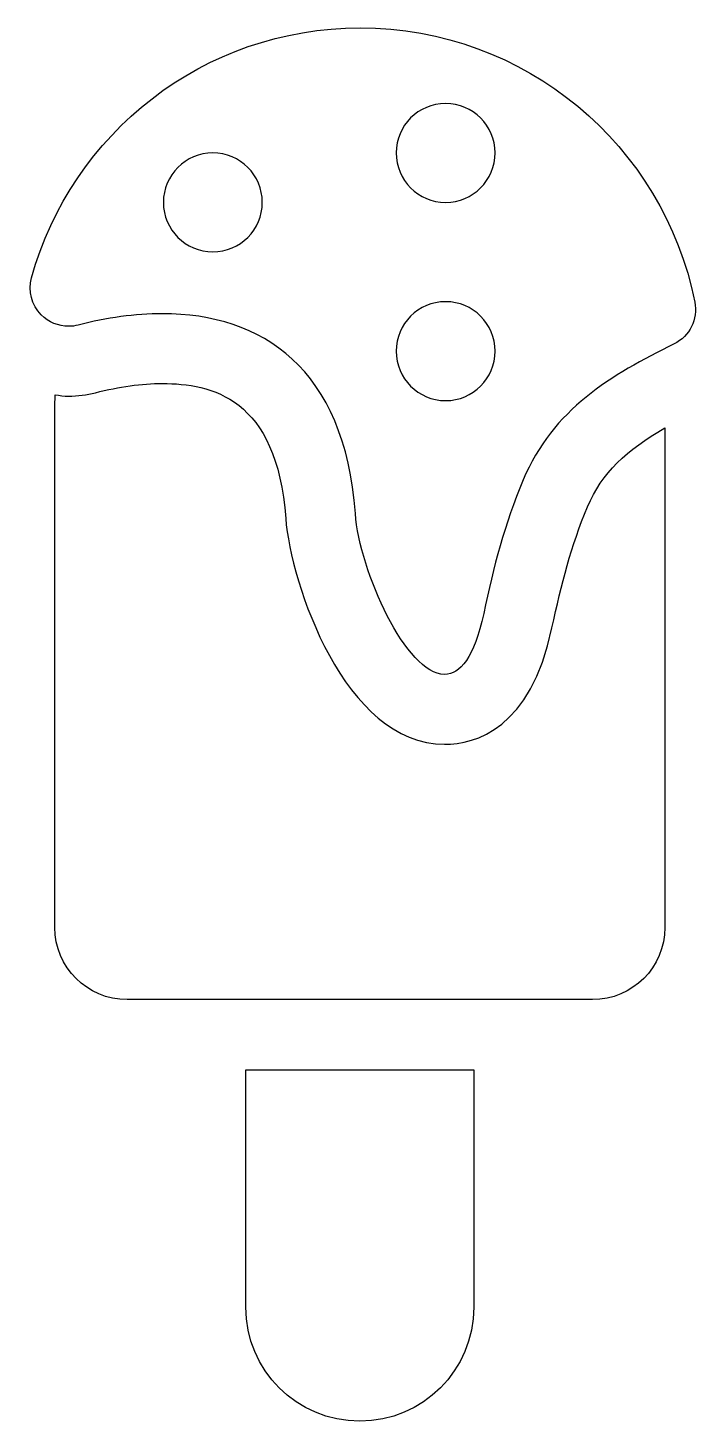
# Model space of a CAD drawing. Header units: centimetres. Extents: x -3 to 3.3, y -6.5 to 6.5.
import ezdxf

# ---------------------------------------------------------------- set-up
doc = ezdxf.new("R2010")
doc.units = ezdxf.units.CM
doc.header["$MEASUREMENT"] = 0
doc.layers.add('Layer 1', color=7, linetype='Continuous')

msp = doc.modelspace()

# ---------------------------------------------------------------- linework, layer by layer
at = {"layer": 'Layer 1'}
for points, knots in [([(3.25361, 3.97613), (2.96217, 5.4379), (1.6737, 6.53907), (0.12697, 6.53907), (0.12697, 6.53907), (-1.33869, 6.53907), (-2.57059, 5.55014), (-2.9436, 4.20386), (-2.9436, 4.20386), (-2.97802, 4.08027), (-2.9436, 3.94811), (-2.85399, 3.85681), (-2.85399, 3.85681), (-2.78557, 3.78712), (-2.69296, 3.74931), (-2.59782, 3.74931), (-2.59782, 3.74931), (-2.56803, 3.74931), (-2.53834, 3.75315), (-2.50858, 3.76082), (-2.50858, 3.76082), (-2.2414, 3.82964), (-1.97544, 3.86742), (-1.72144, 3.86742), (-1.72144, 3.86742), (-0.78934, 3.86742), (-0.0166, 3.35852), (0.08236, 1.99954), (0.08236, 1.99954), (0.12186, 1.45749), (0.55816, 0.49525), (0.91582, 0.49525), (0.91582, 0.49525), (1.06113, 0.49525), (1.19369, 0.65456), (1.28121, 1.0658), (1.28121, 1.0658), (1.37463, 1.50464), (1.47536, 1.8976), (1.64954, 2.31347), (1.64954, 2.31347), (1.92696, 2.97363), (2.47366, 3.29563), (3.0603, 3.58453), (3.0603, 3.58453), (3.20606, 3.65622), (3.28501, 3.81685), (3.25361, 3.97613)], [0, 0, 0, 0, 0.07692308, 0.07692308, 0.07692308, 0.07692308, 0.15384615, 0.15384615, 0.15384615, 0.15384615, 0.23076923, 0.23076923, 0.23076923, 0.23076923, 0.30769231, 0.30769231, 0.30769231, 0.30769231, 0.38461538, 0.38461538, 0.38461538, 0.38461538, 0.46153846, 0.46153846, 0.46153846, 0.46153846, 0.53846154, 0.53846154, 0.53846154, 0.53846154, 0.61538462, 0.61538462, 0.61538462, 0.61538462, 0.69230769, 0.69230769, 0.69230769, 0.69230769, 0.76923077, 0.76923077, 0.76923077, 0.76923077, 0.84615385, 0.84615385, 0.84615385, 0.84615385, 1, 1, 1, 1]), ([(0.92562, 4.90776), (0.6703, 4.90776), (0.46342, 5.11464), (0.46342, 5.36996), (0.46342, 5.36996), (0.46342, 5.62528), (0.67027, 5.83216), (0.92562, 5.83216), (0.92562, 5.83216), (1.18089, 5.83216), (1.38782, 5.62528), (1.38782, 5.36996), (1.38782, 5.36996), (1.38782, 5.11464), (1.18091, 4.90776), (0.92562, 4.90776)], [0, 0, 0, 0, 0.2, 0.2, 0.2, 0.2, 0.4, 0.4, 0.4, 0.4, 0.6, 0.6, 0.6, 0.6, 1, 1, 1, 1]), ([(-1.24944, 4.44556), (-1.50476, 4.44556), (-1.71164, 4.65244), (-1.71164, 4.90776), (-1.71164, 4.90776), (-1.71164, 5.16308), (-1.50479, 5.36996), (-1.24944, 5.36996), (-1.24944, 5.36996), (-0.99409, 5.36996), (-0.78724, 5.16308), (-0.78724, 4.90776), (-0.78724, 4.90776), (-0.78724, 4.65246), (-0.99409, 4.44556), (-1.24944, 4.44556)], [0, 0, 0, 0, 0.2, 0.2, 0.2, 0.2, 0.4, 0.4, 0.4, 0.4, 0.6, 0.6, 0.6, 0.6, 1, 1, 1, 1]), ([(0.92562, 3.05514), (0.6703, 3.05514), (0.46342, 3.26202), (0.46342, 3.51734), (0.46342, 3.51734), (0.46342, 3.77266), (0.67027, 3.97954), (0.92562, 3.97954), (0.92562, 3.97954), (1.18089, 3.97954), (1.38782, 3.77266), (1.38782, 3.51734), (1.38782, 3.51734), (1.38782, 3.26205), (1.18091, 3.05514), (0.92562, 3.05514)], [0, 0, 0, 0, 0.2, 0.2, 0.2, 0.2, 0.4, 0.4, 0.4, 0.4, 0.6, 0.6, 0.6, 0.6, 1, 1, 1, 1]), ([(2.2515, 2.0615), (2.09767, 1.6945), (2.00763, 1.34355), (1.91926, 0.92982), (1.91926, 0.92982), (1.71834, -0.01583), (1.20428, -0.1573), (0.9158, -0.1573), (0.9158, -0.1573), (-0.01876, -0.1573), (-0.52472, 1.35165), (-0.56851, 1.95236), (-0.56851, 1.95236), (-0.65087, 3.08404), (-1.26558, 3.2149), (-1.72101, 3.2149), (-1.72101, 3.2149), (-1.91386, 3.2149), (-2.12413, 3.18601), (-2.34635, 3.1287), (-2.34635, 3.1287), (-2.42877, 3.10785), (-2.51333, 3.09679), (-2.59786, 3.09679), (-2.59786, 3.09679), (-2.63953, 3.09679), (-2.68044, 3.10415), (-2.72158, 3.10933), (-2.72158, 3.10933), (-2.72251, 3.07922), (-2.72613, 3.04983), (-2.72613, 3.0195), (-2.72613, 3.0195), (-2.72613, 3.0195), (-2.72613, -1.86886), (-2.72613, -1.86886), (-2.72613, -1.86886), (-2.72613, -2.24184), (-2.42366, -2.54434), (-2.05068, -2.54434), (-2.05068, -2.54434), (-2.05068, -2.54434), (2.29862, -2.54434), (2.29862, -2.54434), (2.29862, -2.54434), (2.67158, -2.54434), (2.97402, -2.24184), (2.97402, -1.86886), (2.97402, -1.86886), (2.97402, -1.86886), (2.97402, 2.80001), (2.97402, 2.80001), (2.97402, 2.80001), (2.61861, 2.59268), (2.3857, 2.38117), (2.2515, 2.0615)], [0, 0, 0, 0, 0.06666667, 0.06666667, 0.06666667, 0.06666667, 0.13333333, 0.13333333, 0.13333333, 0.13333333, 0.2, 0.2, 0.2, 0.2, 0.26666667, 0.26666667, 0.26666667, 0.26666667, 0.33333333, 0.33333333, 0.33333333, 0.33333333, 0.4, 0.4, 0.4, 0.4, 0.46666667, 0.46666667, 0.46666667, 0.46666667, 0.53333333, 0.53333333, 0.53333333, 0.53333333, 0.6, 0.6, 0.6, 0.6, 0.66666667, 0.66666667, 0.66666667, 0.66666667, 0.73333333, 0.73333333, 0.73333333, 0.73333333, 0.8, 0.8, 0.8, 0.8, 0.86666667, 0.86666667, 0.86666667, 0.86666667, 1, 1, 1, 1]), ([(-0.94144, -5.41906), (-0.94144, -6.00744), (-0.46479, -6.48409), (0.12359, -6.48409), (0.12359, -6.48409), (0.71194, -6.48409), (1.18859, -6.00744), (1.18859, -5.41906), (1.18859, -5.41906), (1.18859, -5.41906), (1.18859, -3.19936), (1.18859, -3.19936), (1.18859, -3.19936), (1.18859, -3.19936), (-0.94144, -3.19937), (-0.94144, -3.19937), (-0.94144, -3.19937), (-0.94144, -3.19937), (-0.94144, -5.41906), (-0.94144, -5.41906)], [0, 0, 0, 0, 0.16666667, 0.16666667, 0.16666667, 0.16666667, 0.33333333, 0.33333333, 0.33333333, 0.33333333, 0.5, 0.5, 0.5, 0.5, 0.66666667, 0.66666667, 0.66666667, 0.66666667, 1, 1, 1, 1])]:
    msp.add_open_spline(points, degree=3, knots=knots, dxfattribs=at)

doc.saveas('drawing.dxf')
